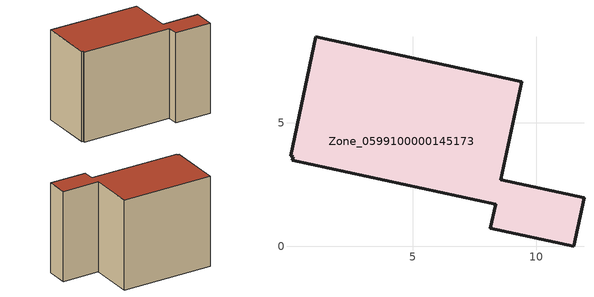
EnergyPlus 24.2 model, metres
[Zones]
Zone_0599100000145173
 floor ground (C_G): 8.14,0.72 8.35,1.71 0.11,3.47 0.15,3.63 0.04,3.67 1.07,8.48 9.42,6.67 8.56,2.69 11.94,1.96 11.52,0 z0
 wall outside (C_F): 8.35,1.71 8.14,0.72 11.52,0 11.94,1.96 8.56,2.69 9.42,6.67 1.07,8.48 0.04,3.67 0.15,3.63 0.11,3.47 8.35,1.71 z0:8.39
 roof outside (C_R): 0.15,3.63 0.11,3.47 8.35,1.71 8.14,0.72 11.52,0 11.94,1.96 8.56,2.69 9.42,6.67 1.07,8.48 0.04,3.67 z8.39
[BUILDING]
Pand.0599100000145173: North Axis=0; Terrain=City; Loads Convergence Tolerance Value=0.04; Temperature Convergence Tolerance Value=0.4; Solar Distribution=FullExterior; Maximum Number of Warmup Days=25; Minimum Number of Warmup Days=1
[Site:Location]
Rotterdam.The.Hague.AP_ZH_NLD Design_Conditions: Latitude=51.96; Longitude=4.45; Time Zone=1; Elevation=-4.5
[SITE:GROUNDTEMPERATURE:BUILDINGSURFACE]
18, 18, 18, 18, 18, 18, 18, 18, 18, 18, 18, 18
[MATERIAL] Thermal Absorptance=0.9; Solar Absorptance=0.7; Visible Absorptance=0.7
Name | Roughness | Thickness | Conductivity | Density | Specific Heat
G.TI.1975-1991 | MediumSmooth | 0.15 | 0.288461 | 540 | 1210
F.TI.1975-1991 | Rough | 0.3 | 0.230769 | 1920 | 840
R.TI.1975-1991 | MediumRough | 0.2 | 0.153846 | 1500 | 1000
[CONSTRUCTION]
C_G: G.TI.1975-1991
C_F: F.TI.1975-1991
C_R: R.TI.1975-1991
[ZONE]
Zone_0599100000145173: Type=1; Multiplier=1; Ceiling Height=Autocalculate; Volume=Autocalculate; Floor Area=autocalculate; Part of Total Floor Area=Yes
[ZONEINFILTRATION:DESIGNFLOWRATE]
Infil_Zone_0599100000145173: Zone or ZoneList or Space or SpaceList=Zone_0599100000145173; Schedule=AlwaysOn; Design Flow Rate Calculation Method=Flow/Area; Flow Rate per Floor Area=0.003; Constant Term Coefficient=1; Temperature Term Coefficient=0; Velocity Term Coefficient=0; Velocity Squared Term Coefficient=0
[HVACTEMPLATE:ZONE:IDEALLOADSAIRSYSTEM]
Zone_0599100000145173: Maximum Heating Supply Air Temperature=50; Minimum Cooling Supply Air Temperature=13; Maximum Heating Supply Air Humidity Ratio=0.0156; Minimum Cooling Supply Air Humidity Ratio=0.0077; Heating Limit=NoLimit; Cooling Limit=NoLimit; Dehumidification Control Type=ConstantSensibleHeatRatio; Cooling Sensible Heat Ratio=0.7; Dehumidification Setpoint=60; Humidification Control Type=None; Humidification Setpoint=30; Outdoor Air Method=None; Outdoor Air Flow Rate per Person=0.00944; Outdoor Air Flow Rate per Zone Floor Area=0; Outdoor Air Flow Rate per Zone=0; Demand Controlled Ventilation Type=None; Outdoor Air Economizer Type=NoEconomizer; Heat Recovery Type=None; Sensible Heat Recovery Effectiveness=0.7; Latent Heat Recovery Effectiveness=0.65
[ZONECONTROL:THERMOSTAT]
ThermostatControl_Zone_0599100000145173: Zone or ZoneList=Zone_0599100000145173; Control Type Schedule=DualSetpointControlType; Control 1=Thermostat_Zone_0599100000145173; Temperature Difference Between Cutout And Setpoint=0
[THERMOSTATSETPOINT:DUALSETPOINT]
Thermostat_Zone_0599100000145173: Heating Setpoint Temperature Schedule=HeatingSetpoint_Zone_0599100000145173; Cooling Setpoint Temperature Schedule=CoolingSetpoint_Zone_0599100000145173
[SCHEDULE:COMPACT]
HeatingSetpoint_Zone_0599100000145173: Through: 12/31, For: AllDays, Until: 24:00, 21
CoolingSetpoint_Zone_0599100000145173: Through: 12/31, For: AllDays, Until: 24:00, 24
DualSetpointControlType: Through: 12/31, For: AllDays, Until: 24:00, 4
AlwaysOn: Through: 12/31, For: AllDays, Until: 24:00, 1
